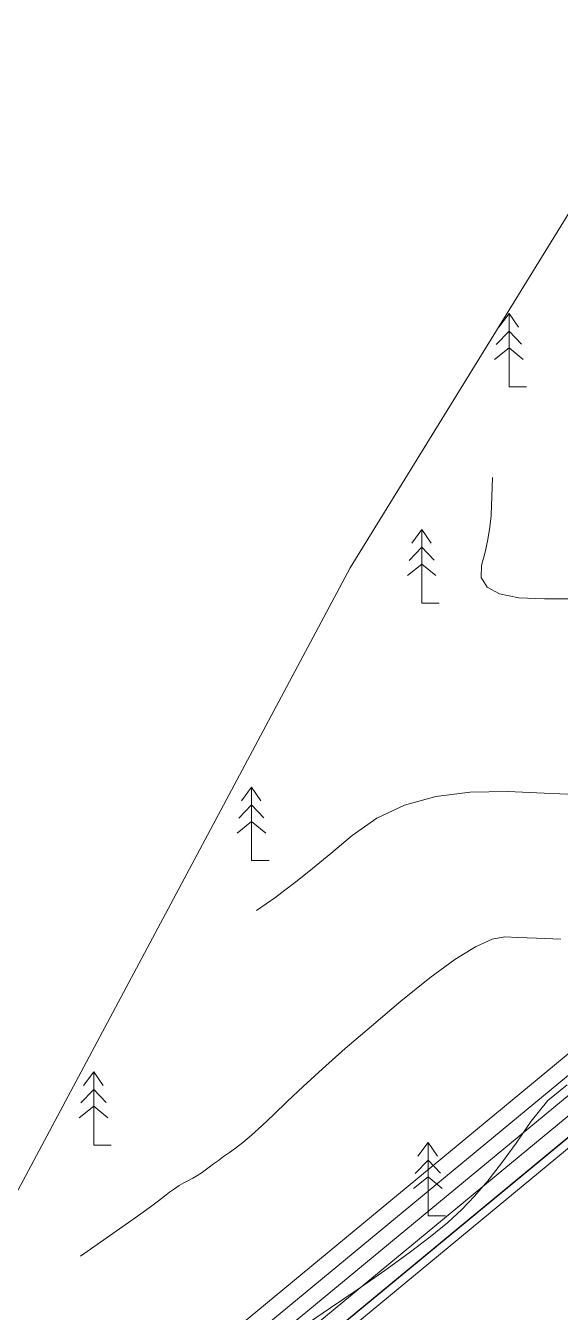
# Model space of a CAD drawing. Header units: metres. Extents: x 533049 to 537618, y 1849954 to 1852676.
# Drawn here: x 534052.1 to 534180.9, y 1851755.7 to 1852065.4 of the extents above; entities that cross this region are included whole.
import ezdxf

# ---------------------------------------------------------------- set-up
doc = ezdxf.new("R2010")
doc.units = ezdxf.units.M
doc.header["$LTSCALE"] = 2
for name, color, linetype, lineweight in [('13', 7, 'Continuous', 13), ('31', 7, 'Continuous', 13), ('48', 7, 'Continuous', 13), ('54', 7, 'Continuous', 13), ('55', 7, 'Continuous', 13), ('57', 7, 'Continuous', 13), ('60', 7, 'Continuous', 13), ('63', 7, 'Continuous', 13)]:
    doc.layers.add(name, color=color, linetype=linetype, lineweight=lineweight)

msp = doc.modelspace()

# ---------------------------------------------------------------- linework, layer by layer
at = {"layer": '13'}
msp.add_lwpolyline([(534431.21, 1852044.41), (534248.25, 1851861.97), (534062.72, 1851708.69), (534061.78, 1851707.91), (534060.84, 1851707.13), (534059.91, 1851706.34), (534058.98, 1851705.55), (534058.05, 1851704.76), (534057.13, 1851703.96), (534056.21, 1851703.15), (534055.29, 1851702.35), (534054.38, 1851701.54), (534053.47, 1851700.72), (534052.56, 1851699.91), (534051.65, 1851699.09)], dxfattribs=at)
at = {"layer": '31'}
for points in [[(534336.29, 1851731.5), (534252.43, 1851841.98), (534251.98, 1851842.53), (534251.47, 1851843.04), (534250.92, 1851843.5), (534250.33, 1851843.91), (534249.71, 1851844.26), (534249.06, 1851844.56), (534248.39, 1851844.8), (534247.69, 1851844.98), (534246.98, 1851845.09), (534246.27, 1851845.14), (534245.55, 1851845.13), (534244.84, 1851845.05), (534244.14, 1851844.91), (534243.45, 1851844.71), (534242.79, 1851844.44), (534242.15, 1851844.12), (534241.54, 1851843.74), (534240.97, 1851843.31), (534072.3, 1851703.96)], [(534240.97, 1851843.31), (534072.3, 1851703.96)]]:
    msp.add_lwpolyline(points, dxfattribs=at)
at = {"layer": '48'}
for points in [[(533977.24, 1851648.42), (534130.24, 1851934.92), (534331.46, 1852261.17)], [(534352.91, 1852074.99), (534351.36, 1852063.16), (534319.83, 1852064.29), (534287.38, 1852051.6), (534266.22, 1851993.79), (534232.37, 1851965.59), (534194.28, 1851944.44), (534188.64, 1851914.84), (534215.44, 1851895.1), (534256.35, 1851895.1), (534285.97, 1851920.48), (534317.05, 1851941.52), (534243.03, 1851867.72), (534057.43, 1851714.38), (534044.12, 1851702.7)]]:
    msp.add_lwpolyline(points, dxfattribs=at)
at = {"layer": '54'}
msp.add_line((534066.65, 1851707.07), (534239.59, 1851849.96), dxfattribs=at)
msp.add_lwpolyline([(534418.02, 1852036.55), (534245.72, 1851864.75), (534060.16, 1851711.44)], dxfattribs=at)
at = {"layer": '55'}
msp.add_line((534071.03, 1851705.5), (534239.69, 1851844.85), dxfattribs=at)
msp.add_lwpolyline([(534419.73, 1852045.7), (534419.42, 1852045.11), (534419.1, 1852044.53), (534418.76, 1852043.95), (534418.41, 1852043.39), (534418.04, 1852042.83), (534417.65, 1852042.29), (534417.25, 1852041.75), (534416.84, 1852041.23), (534416.41, 1852040.71), (534415.97, 1852040.21), (534415.52, 1852039.72), (534415.05, 1852039.24), (534243.03, 1851867.72), (534057.43, 1851714.38), (534056.49, 1851713.6), (534055.55, 1851712.81), (534054.62, 1851712.03), (534053.69, 1851711.23), (534052.76, 1851710.44), (534051.84, 1851709.64)], dxfattribs=at)
at = {"layer": '57'}
for p, q in [((534168.51, 1851996.09), (534168.51, 1851978.42)), ((534165.45, 1851988.65), (534168.51, 1851991.85)), ((534171.49, 1851988.72), (534168.51, 1851991.85)), ((534165.03, 1851985.03), (534168.51, 1851987.81)), ((534171.92, 1851985.03), (534168.51, 1851987.81)), ((534168.51, 1851978.42), (534172.72, 1851978.42)), ((534147.51, 1851944.09), (534147.51, 1851926.42)), ((534144.45, 1851936.65), (534147.51, 1851939.85)), ((534150.49, 1851936.72), (534147.51, 1851939.85)), ((534144.03, 1851933.03), (534147.51, 1851935.81)), ((534150.92, 1851933.03), (534147.51, 1851935.81)), ((534147.51, 1851926.42), (534151.72, 1851926.42)), ((534106.51, 1851882.09), (534106.51, 1851864.42)), ((534103.45, 1851874.65), (534106.51, 1851877.85)), ((534109.49, 1851874.72), (534106.51, 1851877.85)), ((534103.03, 1851871.03), (534106.51, 1851873.81)), ((534109.92, 1851871.03), (534106.51, 1851873.81)), ((534106.51, 1851864.42), (534110.72, 1851864.42)), ((534068.51, 1851813.59), (534068.51, 1851795.92)), ((534065.45, 1851806.15), (534068.51, 1851809.35)), ((534071.49, 1851806.22), (534068.51, 1851809.35)), ((534065.03, 1851802.53), (534068.51, 1851805.31)), ((534071.92, 1851802.53), (534068.51, 1851805.31)), ((534068.51, 1851795.92), (534072.72, 1851795.92)), ((534149.01, 1851796.59), (534149.01, 1851778.92)), ((534145.95, 1851789.15), (534149.01, 1851792.35)), ((534151.99, 1851789.22), (534149.01, 1851792.35)), ((534145.53, 1851785.53), (534149.01, 1851788.31)), ((534152.42, 1851785.53), (534149.01, 1851788.31)), ((534149.01, 1851778.92), (534153.22, 1851778.92))]:
    msp.add_line(p, q, dxfattribs=at)
for points in [[(534166.09, 1851992.8), (534168.51, 1851996.09), (534170.78, 1851992.8)], [(534166.09, 1851992.8), (534168.51, 1851996.09), (534170.78, 1851992.8)], [(534172.72, 1851978.42), (534168.51, 1851978.42), (534168.51, 1851996.09)], [(534165.45, 1851988.65), (534168.51, 1851991.85), (534171.49, 1851988.72)], [(534165.03, 1851985.03), (534168.51, 1851987.81), (534171.92, 1851985.03)], [(534164.53, 1851956.64), (534164.24, 1851947.47), (534163.92, 1851944.67), (534163.42, 1851941.73), (534162.76, 1851938.67), (534161.92, 1851935.47), (534161.78, 1851932.53), (534163.22, 1851930.26), (534166.24, 1851928.65), (534170.84, 1851927.69), (534177.02, 1851927.4), (534184.22, 1851927.4)], [(534145.09, 1851940.8), (534147.51, 1851944.09), (534149.78, 1851940.8)], [(534145.09, 1851940.8), (534147.51, 1851944.09), (534149.78, 1851940.8)], [(534151.72, 1851926.42), (534147.51, 1851926.42), (534147.51, 1851944.09)], [(534144.45, 1851936.65), (534147.51, 1851939.85), (534150.49, 1851936.72)], [(534144.03, 1851933.03), (534147.51, 1851935.81), (534150.92, 1851933.03)], [(534104.09, 1851878.8), (534106.51, 1851882.09), (534108.78, 1851878.8)], [(534104.09, 1851878.8), (534106.51, 1851882.09), (534108.78, 1851878.8)], [(534110.72, 1851864.42), (534106.51, 1851864.42), (534106.51, 1851882.09)], [(534184.51, 1851880.3), (534176.99, 1851880.64), (534168.19, 1851881.03), (534159.14, 1851880.94), (534150.87, 1851879.85), (534143.38, 1851877.74), (534136.68, 1851874.62), (534130.76, 1851870.49), (534125.6, 1851866.18), (534121.18, 1851862.55), (534117.49, 1851859.59), (534114.54, 1851857.29), (534112.33, 1851855.67), (534107.71, 1851852.45)], [(534103.45, 1851874.65), (534106.51, 1851877.85), (534109.49, 1851874.72)], [(534103.03, 1851871.03), (534106.51, 1851873.81), (534109.92, 1851871.03)], [(534065.34, 1851769.25), (534077.09, 1851777.47), (534079.85, 1851779.44), (534082.19, 1851781.12), (534084.09, 1851782.53), (534085.55, 1851783.66), (534086.78, 1851784.6), (534087.97, 1851785.45), (534089.12, 1851786.21), (534090.23, 1851786.88), (534091.3, 1851787.46), (534092.34, 1851788.01), (534093.37, 1851788.6), (534094.38, 1851789.24), (534095.37, 1851789.92), (534096.35, 1851790.63), (534097.38, 1851791.41), (534098.53, 1851792.26), (534099.79, 1851793.19), (534101.17, 1851794.19), (534102.67, 1851795.26), (534104.41, 1851796.6), (534106.53, 1851798.38), (534109.02, 1851800.62), (534111.88, 1851803.31), (534115.12, 1851806.44), (534118.96, 1851810.1), (534123.61, 1851814.34), (534129.08, 1851819.17), (534135.36, 1851824.58), (534142.46, 1851830.59), (534149.47, 1851836.24), (534155.47, 1851840.62), (534160.48, 1851843.71), (534164.49, 1851845.52), (534167.49, 1851846.05), (534170.66, 1851845.91), (534175.16, 1851845.73), (534180.99, 1851845.49)], [(534066.09, 1851810.3), (534068.51, 1851813.59), (534070.78, 1851810.3)], [(534066.09, 1851810.3), (534068.51, 1851813.59), (534070.78, 1851810.3)], [(534072.72, 1851795.92), (534068.51, 1851795.92), (534068.51, 1851813.59)], [(534065.45, 1851806.15), (534068.51, 1851809.35), (534071.49, 1851806.22)], [(534182.55, 1851810.43), (534177.87, 1851806.67), (534173.84, 1851801.7), (534170.22, 1851796.4), (534166.73, 1851791.62), (534163.39, 1851787.37), (534160.19, 1851783.65), (534157.13, 1851780.46), (534153.74, 1851777.35), (534149.52, 1851773.86), (534144.49, 1851770), (534138.63, 1851765.76), (534131.96, 1851761.16), (534125.53, 1851756.81), (534120.43, 1851753.35)], [(534065.03, 1851802.53), (534068.51, 1851805.31), (534071.92, 1851802.53)], [(534146.59, 1851793.3), (534149.01, 1851796.59), (534151.28, 1851793.3)], [(534146.59, 1851793.3), (534149.01, 1851796.59), (534151.28, 1851793.3)], [(534153.22, 1851778.92), (534149.01, 1851778.92), (534149.01, 1851796.59)], [(534145.95, 1851789.15), (534149.01, 1851792.35), (534151.99, 1851789.22)], [(534145.53, 1851785.53), (534149.01, 1851788.31), (534152.42, 1851785.53)]]:
    msp.add_lwpolyline(points, dxfattribs=at)
at = {"layer": '60'}
for points in [[(533867.55, 1851553.31), (533871.83, 1851556.27), (533977.24, 1851648.42), (534130.24, 1851934.92), (534331.46, 1852261.17)], [(534352.91, 1852074.99), (534351.36, 1852063.16), (534319.83, 1852064.29), (534287.38, 1852051.6), (534266.22, 1851993.79), (534232.37, 1851965.59), (534194.28, 1851944.44), (534188.64, 1851914.84), (534215.44, 1851895.1), (534256.35, 1851895.1), (534285.97, 1851920.48), (534317.05, 1851941.52), (534243.03, 1851867.72), (534057.43, 1851714.38), (534056.49, 1851713.6), (534055.55, 1851712.81), (534054.62, 1851712.03), (534053.69, 1851711.23), (534052.76, 1851710.44), (534051.84, 1851709.64)], [(534239.69, 1851844.85), (534071.03, 1851705.5)]]:
    msp.add_lwpolyline(points, dxfattribs=at)
at = {"layer": '63'}
msp.add_lwpolyline([(536154.15, 1851837.61), (534610.33, 1852284.54), (534600.31, 1852290.54), (534590.7, 1852288.94), (534492.16, 1852324.08), (534334.22, 1852264.06), (534331.46, 1852261.17), (534130.24, 1851934.92), (533977.24, 1851648.42), (533635.79, 1851349.93), (533873.14, 1850873.11), (533992.12, 1850668.54), (534105.11, 1850436.65), (534145.61, 1850408.52), (534298.24, 1850375.42), (534676.74, 1850366.42), (535302.12, 1850496.66), (535596.71, 1850749.44), (535598.06, 1850750.65), (535665.24, 1850813.42), (535773.24, 1850864.92), (535903.24, 1850946.42), (536051.24, 1851044.92)], dxfattribs=at)

doc.saveas('drawing.dxf')
